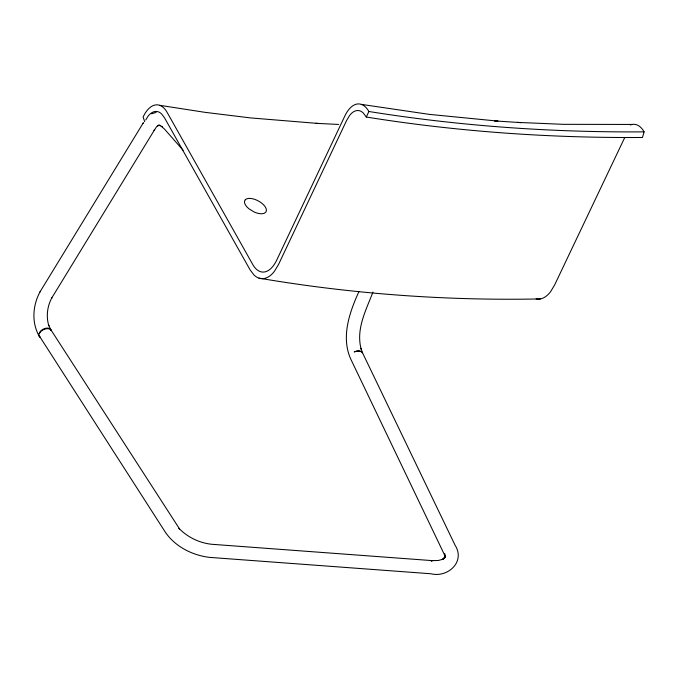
<?xml version="1.0" encoding="UTF-8"?>
<svg xmlns="http://www.w3.org/2000/svg" width="678" height="678" viewBox="0 0 678 678"><rect width="100%" height="100%" fill="white"/><g stroke="black" fill="none" stroke-linecap="round" stroke-linejoin="round"><path stroke-width="1.02" d="M630.362 124.964A33.332 16.865 -85.8 0 1 644.1 131.863L642.464 137.473A1946.123 1456.895 -37.2 0 1 366.34 117.04L363.196 112.904A26.688 13.501 -85.8 0 0 349.594 115.489L346.577 120.531L278.565 264.42L274.48 271.234A39.977 20.23 -85.8 0 1 254.097 275.107L250.08 269.827L164.466 117.726L161.491 113.819A26.688 13.501 -85.8 0 0 147.889 116.404L145.753 119.964M358.993 291.472C349.602 312.033 340.848 336.796 350.67 358.891L445.141 556.189L444.624 553.494L444.632 557.435L445.048 556.019L443.37 559.257M372.942 292.116C366.078 310.092 355.662 329.347 361.213 349.195L360.891 348.289L362.527 352.789M51.155 330.678A6.67 4.144 -29 0 0 46.858 328.101A6.67 4.144 -29 0 0 40.273 331.508L38.985 334.135L40.443 331.754A6.67 3.907 -25.5 0 1 51.028 330.11M366.34 117.04L368.857 111.489A1939.707 1452.09 -37.2 0 0 644.1 131.863M40.239 291.489C32.866 304.719 31.358 322.042 38.875 335.551M624.709 137.609L554.68 284.853L550.604 291.667A39.977 20.23 -85.8 0 1 536.137 298.862M142.888 123.523L143.38 122.718L39.841 292.142M444.2 558.036L445.37 557.13L442.014 559.545L443.31 559.104L438.386 560.477L432.259 560.63A6.67 3.941 88.6 0 0 431.259 561.02M151.567 113.802L156.109 112.404M632.133 124.447L563.359 124.328L517.441 122.396L520.975 122.633L494.474 120.887L497.991 121.116L429.352 114.379L361.281 104.37M540.383 298.93C446.217 300.837 351.84 293.964 258.988 278.141M315.736 123.311L338.695 124.455M432.937 560.672L211.604 544.265C199.324 542.934 187.552 537.239 178.958 528.348L179.602 529.026L50.799 329.644M319.27 123.549L250.462 117.904L204.883 112.319L159.576 105.285M160.203 125.616L158.576 125.472L159.83 125.142L157.559 125.837L158.584 125.108L156.576 126.727L154.101 130.523L154.592 129.718L51.452 298.481L51.85 297.837C47.248 306.303 45.968 316.584 48.841 325.83L48.579 324.974L50.697 329.432M432.352 560.63L432.183 560.596A6.661 3.059 -83.2 0 0 431.361 560.994M159.779 125.574L162.296 126.761L161.305 126.261L164.517 129.117L183.094 150.219M39.951 337.068A6.653 4.136 -29 0 1 39.205 336.254L38.858 335.22L164.712 531.221C174.424 546.282 191.925 555.223 209.4 557.367L430.776 573.749C447.895 578.063 465.642 561.731 455.065 545.188L362.586 352.95M144.694 121.743L143.109 116.972A33.332 16.865 -85.8 0 1 167.144 112.404L252.767 264.513A33.332 16.865 -85.8 0 0 276.802 259.945L344.814 116.057A33.332 16.865 -85.8 0 1 368.857 111.489M39.917 337A6.67 3.907 -25.5 0 1 39.197 336.229M245.266 199.764L244.546 201.12A11.873 5.822 28.6 0 0 248.818 208.705L254.081 211.977A12.179 5.966 28.6 0 0 264.174 213.316L265.598 212.375A11.907 5.924 27.9 0 0 259.555 201.646L256.784 200.179A12.179 5.966 28.6 0 0 246.682 198.84L245.266 199.764M361.781 352.043L361.738 351.933A6.67 4.246 -20 0 0 354.263 351.89L354.306 352.009A6.653 4.517 -22.7 0 1 361.781 352.043"/></g></svg>
